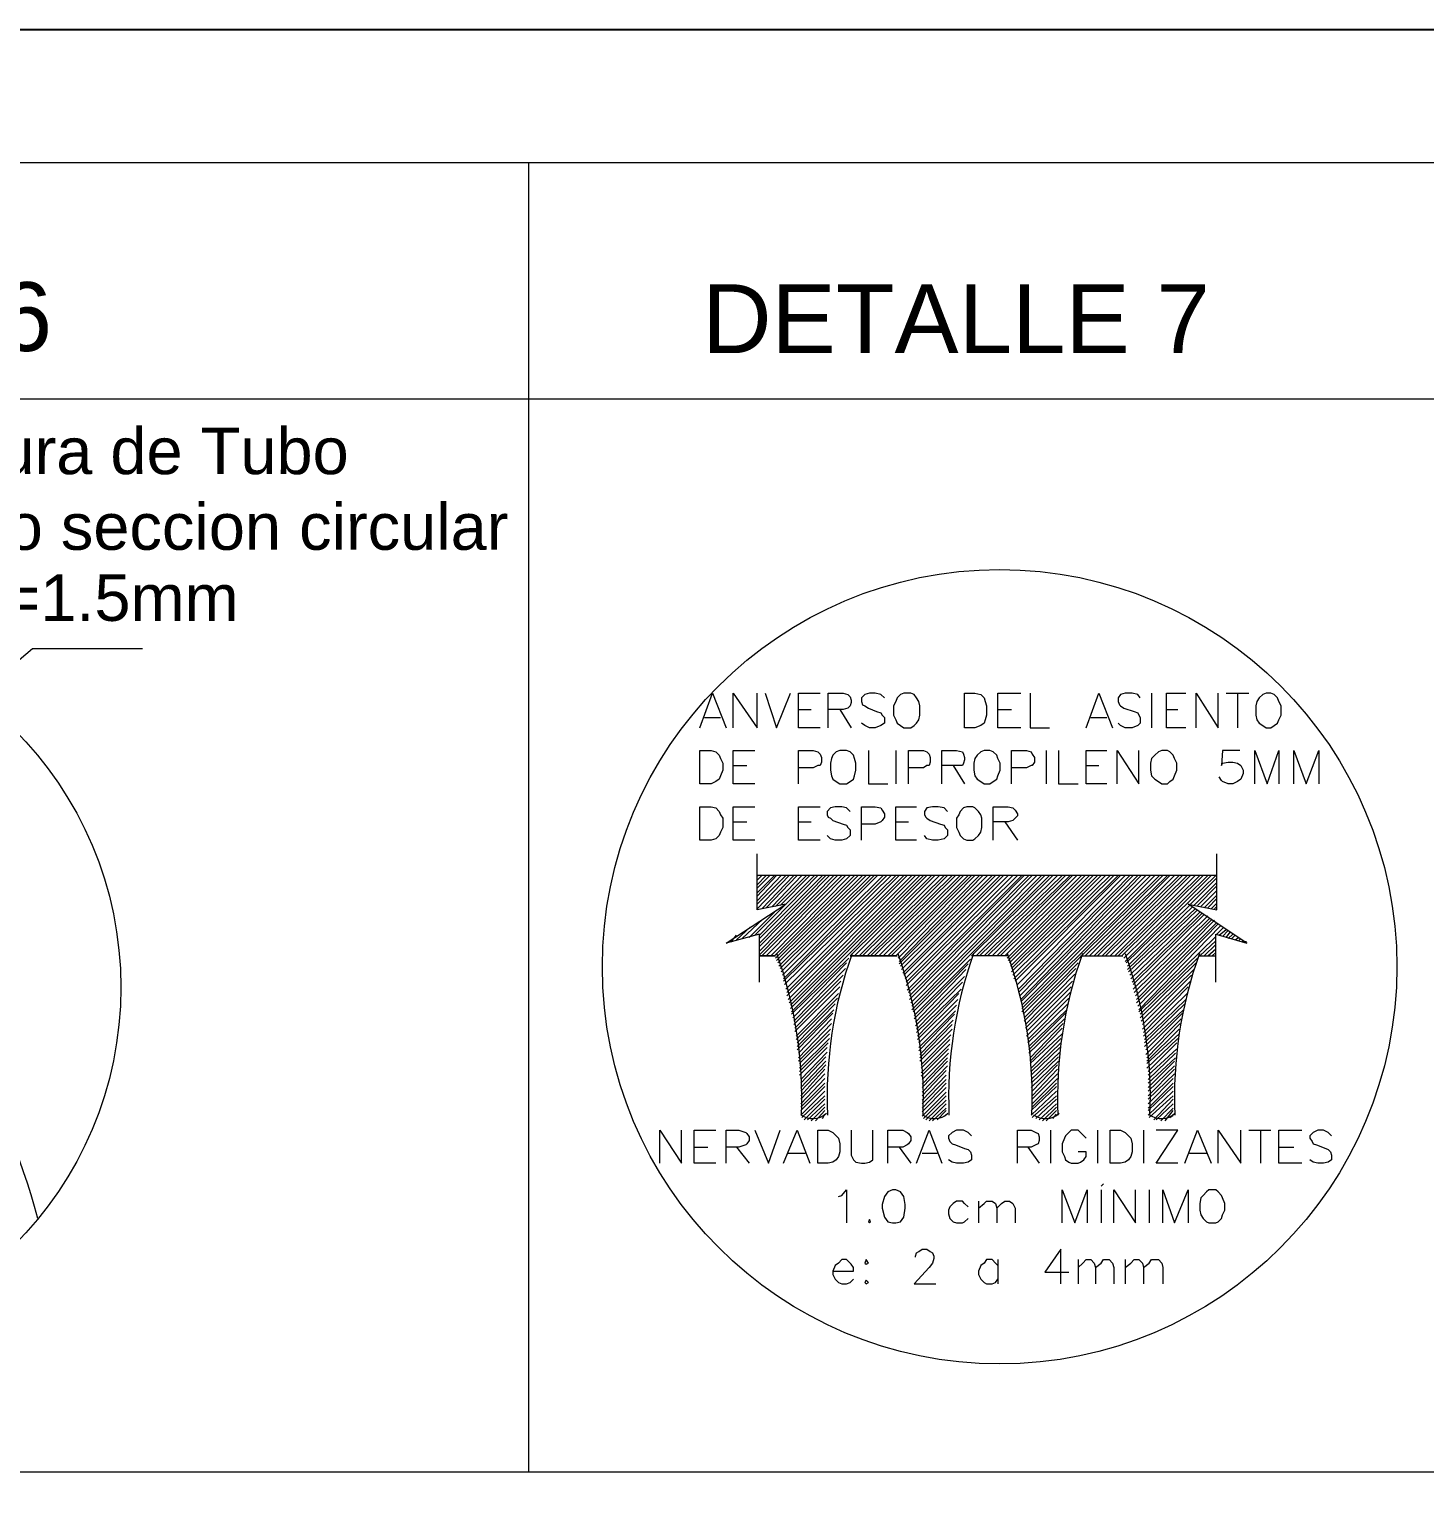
# Model space of a CAD drawing. Header units: inches. Extents: x 0.22 to 6.49, y 0.27 to 4.47.
# Drawn here: x 4.866 to 5.689, y 3.602 to 4.474 of the extents above; entities that cross this region are included whole.
import ezdxf

# ---------------------------------------------------------------- set-up
doc = ezdxf.new("R2010")
doc.units = ezdxf.units.IN
doc.header["$MEASUREMENT"] = 0
for name, color, linetype in [('PDF_PDF11_PDF7_PDF7_PIEZAS', 7, 'Continuous'), ('PDF_PDF11_PDF7_PDF9_0', 7, 'Continuous'), ('PDF_PDF11_PDF7_PDF9_COTAS', 7, 'Continuous'), ('PDF_PDF11_PDF7_PDF9_COTAS-01', 7, 'Continuous'), ('PDF_PDF11_PDF7_PDF9_TEXTO', 7, 'Continuous'), ('PDF_Texto', 7, 'Continuous')]:
    doc.layers.add(name, color=color, linetype=linetype)
doc.layers.add('PDF_PDF11_PDF7_PDF9_LINEAS COMPLEMENTARIAS', color=7, linetype='Continuous', true_color=0x7f7f7f)
doc.styles.add('PDF Arial', font='arial.ttf')

msp = doc.modelspace()

# ---------------------------------------------------------------- linework, layer by layer
at = {"layer": 'PDF_PDF11_PDF7_PDF7_PIEZAS', "lineweight": 25}
msp.add_lwpolyline([(6.49367, 4.47432), (6.49367, 0.27072), (0.21838, 0.27072), (0.21838, 4.47432)], close=True, dxfattribs=at)
at = {"layer": 'PDF_PDF11_PDF7_PDF9_0', "lineweight": 5}
msp.add_lwpolyline([(0.29689, 3.62291), (0.29689, 4.39582), (6.40975, 4.39582)], dxfattribs=at)
at = {"layer": 'PDF_PDF11_PDF7_PDF9_0', "lineweight": 13}
msp.add_lwpolyline([(4.72925, 3.99177), (4.86732, 4.10885)], dxfattribs=at)
at = {"layer": 'PDF_PDF11_PDF7_PDF9_0', "lineweight": 5}
for centre, radius in [((5.4382, 3.92104), 0.23451), ((4.70387, 3.90886), 0.21556)]:
    msp.add_circle(centre, radius, dxfattribs=at)
at = {"layer": 'PDF_PDF11_PDF7_PDF9_0', "lineweight": 18}
msp.add_arc((4.52452, 3.68145), 0.35769, 14.7436, 86.64373, dxfattribs=at)
at = {"layer": 'PDF_PDF11_PDF7_PDF9_COTAS', "lineweight": 5}
msp.add_lwpolyline([(0.29689, 4.39582), (6.41448, 4.39582), (6.41448, 0.34991), (0.29689, 0.34991)], close=True, dxfattribs=at)
at = {"layer": 'PDF_PDF11_PDF7_PDF9_COTAS-01', "lineweight": 13}
for points in [[(4.86732, 4.10885), (4.93229, 4.10885)], [(5.29641, 3.9119), (5.29641, 3.94033), (5.27678, 3.93492), (5.31198, 3.95793), (5.29506, 3.95454), (5.29506, 3.98771)], [(5.56578, 3.9119), (5.56578, 3.94033), (5.58405, 3.93492), (5.54953, 3.95793), (5.56645, 3.95454), (5.56645, 3.98771)], [(5.2937, 3.93965), (5.3289, 3.97485)], [(5.56645, 3.97485), (5.29506, 3.97485), (5.29573, 3.97485)], [(5.29506, 3.97214), (5.29776, 3.97485)], [(5.29506, 3.96943), (5.30047, 3.97485)], [(5.29506, 3.9674), (5.3025, 3.97485)], [(5.29506, 3.96469), (5.30521, 3.97485)], [(5.29506, 3.96266), (5.30656, 3.97485)], [(5.29506, 3.95996), (5.30927, 3.97485)], [(5.29506, 3.95793), (5.31198, 3.97485)], [(5.29506, 3.95522), (5.31401, 3.97485)], [(5.29641, 3.93965), (5.33093, 3.97485)], [(5.29641, 3.93762), (5.33364, 3.97485)], [(5.29641, 3.93492), (5.33567, 3.97485)], [(5.29641, 3.93288), (5.3377, 3.97485)], [(5.29641, 3.93018), (5.3404, 3.97485)], [(5.29641, 3.92815), (5.34243, 3.97485)], [(5.29776, 3.95522), (5.31672, 3.97485)], [(5.29776, 3.92747), (5.34514, 3.97485)], [(5.30047, 3.9559), (5.31875, 3.97485)], [(5.30047, 3.92747), (5.34717, 3.97485)], [(5.30318, 3.92747), (5.34988, 3.97485)], [(5.30386, 3.95657), (5.32145, 3.97485)], [(5.30521, 3.92747), (5.35259, 3.97485)], [(5.30589, 3.95657), (5.32416, 3.97485)], [(5.30589, 3.92612), (5.35462, 3.97485)], [(5.30656, 3.92476), (5.35732, 3.97485)], [(5.30724, 3.92341), (5.35935, 3.97485)], [(5.30792, 3.92138), (5.36206, 3.97485)], [(5.30859, 3.95725), (5.32619, 3.97485)], [(5.30859, 3.92003), (5.36409, 3.97485)], [(5.30927, 3.918), (5.36612, 3.97485)], [(5.30995, 3.91596), (5.36951, 3.97485)], [(5.31062, 3.91393), (5.37154, 3.97485)], [(5.31062, 3.91258), (5.37424, 3.97485)], [(5.3113, 3.91055), (5.37695, 3.97485)], [(5.31198, 3.90784), (5.37898, 3.97485)], [(5.31265, 3.90581), (5.38169, 3.97485)], [(5.31265, 3.90378), (5.38372, 3.97485)], [(5.31333, 3.90175), (5.38643, 3.97485)], [(5.31401, 3.89972), (5.38846, 3.97485)], [(5.31468, 3.89837), (5.39116, 3.97485)], [(5.31468, 3.89634), (5.39319, 3.97485)], [(5.31536, 3.89431), (5.39522, 3.97485)], [(5.34988, 3.92747), (5.37763, 3.92747), (5.34988, 3.92747), (5.39793, 3.97485)], [(5.35259, 3.92747), (5.39996, 3.97485)], [(5.35529, 3.92747), (5.40267, 3.97485)], [(5.35732, 3.92747), (5.40538, 3.97485)], [(5.36003, 3.92747), (5.40741, 3.97485)], [(5.36206, 3.92747), (5.41011, 3.97485)], [(5.36409, 3.92747), (5.41214, 3.97485)], [(5.3668, 3.92747), (5.41485, 3.97485)], [(5.36951, 3.92747), (5.41688, 3.97485)], [(5.37221, 3.92747), (5.41959, 3.97485)], [(5.37424, 3.92747), (5.42162, 3.97485)], [(5.37695, 3.92747), (5.42365, 3.97485)], [(5.3783, 3.92612), (5.42636, 3.97485)], [(5.37898, 3.92409), (5.42839, 3.97485)], [(5.37898, 3.92273), (5.43109, 3.97485)], [(5.37966, 3.92138), (5.4338, 3.97485)], [(5.38033, 3.91935), (5.43583, 3.97485)], [(5.38101, 3.91732), (5.43854, 3.97485)], [(5.38169, 3.91596), (5.44057, 3.97485)], [(5.38236, 3.91393), (5.44328, 3.97485)], [(5.38304, 3.9119), (5.44598, 3.97485)], [(5.38304, 3.90987), (5.44869, 3.97485)], [(5.38372, 3.90717), (5.4514, 3.97485)], [(5.3844, 3.90581), (5.45275, 3.97485)], [(5.38507, 3.90378), (5.45546, 3.97485)], [(5.38507, 3.90175), (5.45749, 3.97485)], [(5.38575, 3.89972), (5.4602, 3.97485)], [(5.38643, 3.89769), (5.4629, 3.97485)], [(5.38643, 3.89566), (5.46493, 3.97485)], [(5.3871, 3.89431), (5.46764, 3.97485)], [(5.4426, 3.92747), (5.42162, 3.92747), (5.46967, 3.97485)], [(5.42433, 3.92747), (5.47238, 3.97485)], [(5.42636, 3.92747), (5.47509, 3.97485)], [(5.42906, 3.92747), (5.47712, 3.97485)], [(5.43109, 3.92747), (5.47982, 3.97485)], [(5.4338, 3.92747), (5.48118, 3.97485)], [(5.43651, 3.92747), (5.48388, 3.97485)], [(5.43854, 3.92747), (5.48659, 3.97485)], [(5.44125, 3.92747), (5.48862, 3.97485)], [(5.4426, 3.92612), (5.49133, 3.97485)], [(5.44328, 3.92476), (5.49336, 3.97485)], [(5.44395, 3.92341), (5.49607, 3.97485)], [(5.44463, 3.92138), (5.4981, 3.97485)], [(5.44531, 3.92003), (5.5008, 3.97485)], [(5.44531, 3.918), (5.50351, 3.97485)], [(5.44598, 3.91596), (5.50554, 3.97485)], [(5.44666, 3.91393), (5.50825, 3.97485)], [(5.44734, 3.91258), (5.5096, 3.97485)], [(5.44869, 3.91055), (5.51231, 3.97485)], [(5.44937, 3.90784), (5.51502, 3.97485)], [(5.44937, 3.90581), (5.51705, 3.97485)], [(5.45004, 3.90378), (5.51976, 3.97485)], [(5.45072, 3.90175), (5.52179, 3.97485)], [(5.45072, 3.9004), (5.52449, 3.97485)], [(5.4514, 3.89837), (5.5272, 3.97485)], [(5.4514, 3.89634), (5.52991, 3.97485)], [(5.4514, 3.89431), (5.53261, 3.97485)], [(5.48659, 3.92747), (5.53464, 3.97485)], [(5.48862, 3.92747), (5.53735, 3.97485)], [(5.49133, 3.92747), (5.53871, 3.97485)], [(5.49404, 3.92747), (5.54141, 3.97485)], [(5.49607, 3.92747), (5.54412, 3.97485)], [(5.49877, 3.92747), (5.54615, 3.97485)], [(5.5008, 3.92747), (5.54886, 3.97485)], [(5.50351, 3.92747), (5.55089, 3.97485)], [(5.50622, 3.92747), (5.5536, 3.97485)], [(5.50825, 3.92747), (5.5563, 3.97485)], [(5.51028, 3.92747), (5.55833, 3.97485)], [(5.51163, 3.92612), (5.56104, 3.97485)], [(5.51231, 3.92409), (5.56307, 3.97485)], [(5.51299, 3.92341), (5.56578, 3.97485)], [(5.55089, 3.95793), (5.56645, 3.97349)], [(5.55292, 3.95725), (5.56645, 3.97079)], [(5.55495, 3.95725), (5.56645, 3.96876)], [(5.55698, 3.95657), (5.56645, 3.96605)], [(5.55901, 3.9559), (5.56645, 3.96334)], [(5.56104, 3.9559), (5.56645, 3.96131)], [(5.29032, 3.9383), (5.30521, 3.95319)], [(5.51366, 3.92138), (5.55021, 3.95725)], [(5.51366, 3.91935), (5.55224, 3.95657)], [(5.51434, 3.918), (5.5536, 3.95522)], [(5.51502, 3.91596), (5.55495, 3.95454)], [(5.51569, 3.91393), (5.5563, 3.95319)], [(5.51637, 3.9119), (5.55766, 3.95251)], [(5.56307, 3.95522), (5.56645, 3.9586)], [(5.5651, 3.95522), (5.56645, 3.95657)], [(5.28288, 3.93695), (5.291, 3.94439)], [(5.28626, 3.93762), (5.29844, 3.94913)], [(5.51705, 3.91055), (5.55901, 3.95184)], [(5.51705, 3.90784), (5.56104, 3.95116)], [(5.51772, 3.90581), (5.56239, 3.9498)], [(5.5184, 3.90378), (5.56375, 3.94913)], [(5.51908, 3.90175), (5.5651, 3.94845)], [(5.51908, 3.89972), (5.56645, 3.9471)], [(5.51976, 3.89769), (5.56713, 3.94642)], [(5.52043, 3.89566), (5.56848, 3.94507)], [(5.56645, 3.94033), (5.57052, 3.94439)], [(5.27949, 3.93559), (5.28288, 3.93965)], [(5.52043, 3.89431), (5.56578, 3.93898)], [(5.5563, 3.92747), (5.56578, 3.93627)], [(5.56781, 3.93965), (5.57187, 3.94304)], [(5.56984, 3.93898), (5.57322, 3.94236)], [(5.57187, 3.9383), (5.57458, 3.94168)], [(5.57322, 3.93762), (5.57593, 3.94033)], [(5.57525, 3.93762), (5.57728, 3.93965)], [(5.57728, 3.93695), (5.57931, 3.9383)], [(5.57931, 3.93627), (5.58067, 3.93762)], [(5.58134, 3.93559), (5.58202, 3.93627)], [(5.30589, 3.92747), (5.29641, 3.92747), (5.30589, 3.92747)], [(5.45208, 3.89295), (5.48592, 3.92679)], [(5.48592, 3.92747), (5.51096, 3.92747)], [(5.55563, 3.92747), (5.56578, 3.92747)], [(5.55901, 3.92747), (5.56578, 3.93424)], [(5.56104, 3.92747), (5.56578, 3.93153)], [(5.56375, 3.92747), (5.56578, 3.9295)], [(5.31536, 3.89295), (5.3492, 3.92612)], [(5.31604, 3.89092), (5.34785, 3.92341)], [(5.31672, 3.88889), (5.34717, 3.92003)], [(5.38778, 3.89228), (5.42094, 3.92544)], [(5.38778, 3.89025), (5.41959, 3.92273)], [(5.38846, 3.88822), (5.41824, 3.91935)], [(5.45275, 3.89092), (5.48456, 3.92341)], [(5.45275, 3.88889), (5.48321, 3.92003)], [(5.52111, 3.89295), (5.55495, 3.92612)], [(5.52111, 3.89092), (5.55427, 3.92341)], [(5.52179, 3.88889), (5.55292, 3.91935)], [(5.31672, 3.88686), (5.34582, 3.91596)], [(5.31739, 3.88483), (5.34446, 3.91258)], [(5.31739, 3.8828), (5.34379, 3.9092)], [(5.38846, 3.88619), (5.41756, 3.91529)], [(5.38913, 3.88416), (5.4162, 3.9119)], [(5.45343, 3.88686), (5.48253, 3.91664)], [(5.45343, 3.88483), (5.48118, 3.91258)], [(5.45411, 3.8828), (5.4805, 3.9092)], [(5.52246, 3.88686), (5.55156, 3.91596)], [(5.52246, 3.88416), (5.55089, 3.91258)], [(5.52314, 3.88212), (5.54953, 3.9092)], [(5.31807, 3.88009), (5.34311, 3.90514)], [(5.31807, 3.87806), (5.34243, 3.90243)], [(5.38913, 3.88212), (5.41553, 3.90784)], [(5.38981, 3.88009), (5.41417, 3.90514)], [(5.38981, 3.87806), (5.4135, 3.90175)], [(5.45411, 3.88009), (5.47982, 3.90581)], [(5.45478, 3.87806), (5.47915, 3.90243)], [(5.52314, 3.88009), (5.54886, 3.90514)], [(5.52382, 3.87806), (5.54818, 3.90175)], [(5.31875, 3.87603), (5.34108, 3.89904)], [(5.31875, 3.874), (5.3404, 3.89566)], [(5.31875, 3.87197), (5.33973, 3.89363)], [(5.39049, 3.87603), (5.41282, 3.89837)], [(5.39049, 3.87333), (5.41214, 3.89498)], [(5.39049, 3.8713), (5.41147, 3.89295)], [(5.45478, 3.87603), (5.47847, 3.89904)], [(5.45546, 3.874), (5.47779, 3.89566)], [(5.45546, 3.87197), (5.47712, 3.89363)], [(5.52382, 3.87603), (5.5475, 3.89904)], [(5.52382, 3.874), (5.54683, 3.89566)], [(5.52449, 3.87197), (5.54615, 3.89363)], [(5.31942, 3.86994), (5.33905, 3.89025)], [(5.31942, 3.86724), (5.33905, 3.88754)], [(5.31942, 3.8652), (5.33837, 3.88416)], [(5.39116, 3.86927), (5.41079, 3.88957)], [(5.39116, 3.86724), (5.41011, 3.88686)], [(5.39116, 3.8652), (5.41011, 3.88416)], [(5.45546, 3.86994), (5.47644, 3.89025)], [(5.45614, 3.86724), (5.47576, 3.88754)], [(5.45614, 3.8652), (5.47509, 3.88483)], [(5.52449, 3.86927), (5.54547, 3.89025)], [(5.52517, 3.86724), (5.5448, 3.88754)], [(5.52517, 3.8652), (5.54412, 3.88416)], [(5.3201, 3.86385), (5.3377, 3.88145)], [(5.3201, 3.86114), (5.3377, 3.87874)], [(5.3201, 3.85911), (5.33702, 3.87603)], [(5.39184, 3.86317), (5.40944, 3.88077)], [(5.39184, 3.86114), (5.40876, 3.87806)], [(5.39184, 3.85844), (5.40876, 3.87536)], [(5.45614, 3.86385), (5.47509, 3.88145)], [(5.45681, 3.86114), (5.47441, 3.87874)], [(5.45681, 3.85911), (5.47441, 3.87603)], [(5.52517, 3.86385), (5.54412, 3.88145)], [(5.52517, 3.86114), (5.54344, 3.87874)], [(5.52585, 3.85911), (5.54277, 3.87603)], [(5.3201, 3.85708), (5.33634, 3.87333)], [(5.32078, 3.85438), (5.33634, 3.87062)], [(5.32078, 3.85235), (5.33567, 3.86791)], [(5.39184, 3.85641), (5.40808, 3.87265)], [(5.39252, 3.85438), (5.40808, 3.86994)], [(5.39252, 3.85167), (5.40741, 3.86724)], [(5.45681, 3.85708), (5.47373, 3.87333)], [(5.45681, 3.85438), (5.47373, 3.87062)], [(5.45681, 3.85235), (5.47306, 3.86791)], [(5.52585, 3.85708), (5.54277, 3.87265)], [(5.52585, 3.85438), (5.54209, 3.86994)], [(5.52585, 3.85235), (5.54209, 3.86724)], [(5.32078, 3.84964), (5.33567, 3.8652)], [(5.32078, 3.84761), (5.33567, 3.86317)], [(5.32078, 3.8449), (5.33499, 3.86047)], [(5.32078, 3.84287), (5.33499, 3.85776)], [(5.39252, 3.84964), (5.40741, 3.8652)], [(5.39252, 3.84693), (5.40741, 3.8625)], [(5.39252, 3.8449), (5.40673, 3.85979)], [(5.39252, 3.84219), (5.40673, 3.85708)], [(5.45681, 3.84964), (5.47306, 3.8652)], [(5.45749, 3.84761), (5.47238, 3.86317)], [(5.45749, 3.8449), (5.47238, 3.86047)], [(5.45749, 3.84287), (5.47238, 3.85776)], [(5.52585, 3.84964), (5.54141, 3.8652)], [(5.52585, 3.84761), (5.54141, 3.8625)], [(5.52585, 3.8449), (5.54141, 3.86047)], [(5.52585, 3.84287), (5.54141, 3.85776)], [(5.32078, 3.84016), (5.33499, 3.85505)], [(5.32078, 3.83813), (5.33499, 3.85235)], [(5.32078, 3.8361), (5.33499, 3.85032)], [(5.39252, 3.84016), (5.40673, 3.85438)], [(5.39252, 3.83746), (5.40673, 3.85235)], [(5.39252, 3.83543), (5.40673, 3.84964)], [(5.45681, 3.8361), (5.4717, 3.85032)], [(5.45749, 3.84016), (5.47238, 3.85505)], [(5.45749, 3.83813), (5.4717, 3.85235)], [(5.52585, 3.84016), (5.54074, 3.85505)], [(5.52585, 3.83746), (5.54074, 3.85235)], [(5.52585, 3.8361), (5.54074, 3.85032)], [(5.32078, 3.8334), (5.33499, 3.84761)], [(5.32145, 3.83204), (5.33499, 3.8449)], [(5.32281, 3.83069), (5.33499, 3.84287)], [(5.32484, 3.83069), (5.33499, 3.84016)], [(5.39252, 3.83272), (5.40673, 3.84693)], [(5.39319, 3.83136), (5.40673, 3.8449)], [(5.39455, 3.83069), (5.40673, 3.84219)], [(5.39658, 3.83001), (5.40673, 3.84016)], [(5.45681, 3.8334), (5.4717, 3.84761)], [(5.45749, 3.83204), (5.4717, 3.8449)], [(5.45952, 3.83136), (5.4717, 3.84287)], [(5.46155, 3.83069), (5.4717, 3.84016)], [(5.52585, 3.8334), (5.54074, 3.84761)], [(5.52652, 3.83204), (5.54074, 3.8449)], [(5.52923, 3.83069), (5.54074, 3.84287)], [(5.53058, 3.83069), (5.54074, 3.84016)], [(5.32687, 3.83001), (5.33499, 3.83813)], [(5.32957, 3.83001), (5.33499, 3.8361)], [(5.33364, 3.83136), (5.33499, 3.83407)], [(5.39861, 3.83001), (5.40673, 3.83746)], [(5.40132, 3.83069), (5.40673, 3.8361)], [(5.40538, 3.83272), (5.40673, 3.8334)], [(5.46358, 3.83001), (5.4717, 3.83813)], [(5.46561, 3.83001), (5.4717, 3.8361)], [(5.46967, 3.83136), (5.4717, 3.83407)], [(5.53329, 3.83001), (5.54074, 3.83746)], [(5.536, 3.83001), (5.54074, 3.8361)], [(5.53871, 3.83204), (5.54074, 3.8334)]]:
    msp.add_lwpolyline(points, dxfattribs=at)
for centre, radius, start, end in [((5.06934, 3.84388), 0.25211, 357.6052, 19.68183), ((5.58846, 3.84388), 0.25211, 160.31817, 182.3948), ((5.14109, 3.84321), 0.2521, 357.73111, 19.80873), ((5.6602, 3.84388), 0.25211, 160.31817, 182.3948), ((5.20538, 3.84388), 0.25211, 357.6052, 19.68183), ((5.72449, 3.84388), 0.25211, 160.31817, 182.3948), ((5.27509, 3.84389), 0.25211, 357.56099, 19.638), ((5.79353, 3.84388), 0.25211, 160.31817, 182.3948), ((5.32788, 3.84321), 0.01184, 233.7933, 313.03928), ((5.39962, 3.84321), 0.01184, 233.7933, 313.03928), ((5.46527, 3.84321), 0.01184, 233.7933, 313.03928), ((5.53363, 3.84321), 0.01184, 233.7933, 313.03928)]:
    msp.add_arc(centre, radius, start, end, dxfattribs=at)
at = {"layer": 'PDF_PDF11_PDF7_PDF9_COTAS-01', "transparency": 33554559}
for points in [[(5.58337, 3.93627), (5.58405, 3.93559), (5.5827, 3.93559)], [(5.58405, 3.93559), (5.5827, 3.93559), (5.58405, 3.93492)], [(5.5827, 3.93559), (5.58405, 3.93492), (5.58337, 3.93492)], [(5.58405, 3.93627), (5.58337, 3.93627), (5.58405, 3.93559)]]:
    msp.add_solid(points, dxfattribs=at)
at = {"layer": 'PDF_PDF11_PDF7_PDF9_LINEAS COMPLEMENTARIAS', "lineweight": 5}
for points in [[(5.16037, 3.62291), (5.16037, 4.39582)], [(0.29689, 4.2564), (6.40975, 4.2564)], [(0.29689, 3.62291), (6.40975, 3.62291)]]:
    msp.add_lwpolyline(points, dxfattribs=at)
at = {"layer": 'PDF_PDF11_PDF7_PDF9_TEXTO', "lineweight": 18}
for points in [[(5.26122, 4.06215), (5.26866, 4.08246), (5.27678, 4.06215)], [(5.28084, 4.06215), (5.28084, 4.08246), (5.29506, 4.06215), (5.29506, 4.08246)], [(5.2998, 4.08246), (5.30656, 4.06215), (5.31468, 4.08246)], [(5.33228, 4.06215), (5.31942, 4.06215), (5.31942, 4.08246), (5.33228, 4.08246)], [(5.33702, 4.06215), (5.33702, 4.08246), (5.34582, 4.08246), (5.34852, 4.08178), (5.34988, 4.08043), (5.35056, 4.0784), (5.35056, 4.07704), (5.34988, 4.07501), (5.34852, 4.07366), (5.34582, 4.07298), (5.33702, 4.07298)], [(5.37018, 4.07975), (5.36815, 4.08178), (5.36477, 4.08246), (5.36138, 4.08246), (5.35868, 4.08178), (5.35665, 4.07975), (5.35665, 4.07772), (5.35732, 4.07569), (5.35868, 4.07501), (5.36071, 4.07366), (5.36544, 4.07163), (5.36815, 4.07095), (5.36883, 4.0696), (5.37018, 4.06824), (5.37018, 4.06486), (5.36815, 4.06351), (5.36477, 4.06215), (5.36138, 4.06215), (5.35868, 4.06351), (5.35665, 4.06486)], [(5.45072, 4.06215), (5.43719, 4.06215), (5.43719, 4.08246), (5.45072, 4.08246)], [(5.45614, 4.08246), (5.45614, 4.06215), (5.46764, 4.06215)], [(5.4893, 4.06215), (5.49674, 4.08246), (5.50487, 4.06215)], [(5.52111, 4.07975), (5.51976, 4.08178), (5.51637, 4.08246), (5.51231, 4.08246), (5.5096, 4.08178), (5.50825, 4.07975), (5.50825, 4.07772), (5.50893, 4.07569), (5.5096, 4.07501), (5.51163, 4.07366), (5.51772, 4.07163), (5.51976, 4.07095), (5.52043, 4.0696), (5.52111, 4.06824), (5.52111, 4.06486), (5.51976, 4.06351), (5.51637, 4.06215), (5.51231, 4.06215), (5.5096, 4.06351), (5.50825, 4.06486)], [(5.52788, 4.08246), (5.52788, 4.06215)], [(5.54818, 4.06215), (5.53668, 4.06215), (5.53668, 4.08246), (5.54818, 4.08246)], [(5.55427, 4.06215), (5.55427, 4.08246), (5.56713, 4.06215), (5.56713, 4.08246)], [(5.57187, 4.08246), (5.5854, 4.08246)], [(5.57864, 4.08246), (5.57864, 4.06215)], [(5.26392, 4.06824), (5.2734, 4.06824)], [(5.31942, 4.07298), (5.32687, 4.07298)], [(5.34379, 4.07298), (5.35056, 4.06215)], [(5.43719, 4.07298), (5.44531, 4.07298)], [(5.49201, 4.06824), (5.50148, 4.06824)], [(5.53668, 4.07298), (5.54344, 4.07298)], [(5.2937, 4.02899), (5.28084, 4.02899), (5.28084, 4.04862), (5.2937, 4.04862)], [(5.31942, 4.02899), (5.31942, 4.04862), (5.32822, 4.04862), (5.33093, 4.04794), (5.33228, 4.04659), (5.33296, 4.04456), (5.33296, 4.04185), (5.33228, 4.03982), (5.33093, 4.03982), (5.32822, 4.03847), (5.31942, 4.03847)], [(5.36071, 4.04862), (5.36071, 4.02899), (5.37221, 4.02899)], [(5.37695, 4.04862), (5.37695, 4.02899)], [(5.3844, 4.02899), (5.3844, 4.04862), (5.39319, 4.04862), (5.39522, 4.04794), (5.39658, 4.04659), (5.39725, 4.04456), (5.39725, 4.04185), (5.39658, 4.03982), (5.39522, 4.03982), (5.39319, 4.03847), (5.3844, 4.03847)], [(5.40402, 4.02899), (5.40402, 4.04862), (5.41282, 4.04862), (5.4162, 4.04794), (5.41688, 4.04659), (5.41756, 4.04456), (5.41756, 4.0432), (5.41688, 4.04117), (5.4162, 4.03982), (5.41282, 4.03982), (5.40402, 4.03982)], [(5.44531, 4.02899), (5.44531, 4.04862), (5.45411, 4.04862), (5.45681, 4.04794), (5.45749, 4.04659), (5.45884, 4.04456), (5.45884, 4.04185), (5.45749, 4.03982), (5.45681, 4.03982), (5.45411, 4.03847), (5.44531, 4.03847)], [(5.46561, 4.04862), (5.46561, 4.02899)], [(5.47306, 4.04862), (5.47306, 4.02899), (5.48456, 4.02899)], [(5.50148, 4.02899), (5.4893, 4.02899), (5.4893, 4.04862), (5.50148, 4.04862)], [(5.50757, 4.02899), (5.50757, 4.04862), (5.52043, 4.02899), (5.52043, 4.04862)], [(5.57999, 4.04862), (5.56984, 4.04862), (5.56916, 4.03982), (5.56984, 4.04117), (5.57322, 4.04185), (5.57593, 4.04185), (5.57864, 4.04117), (5.58067, 4.03982), (5.58202, 4.03711), (5.58202, 4.03508), (5.58067, 4.0317), (5.57864, 4.03034), (5.57593, 4.02899), (5.57322, 4.02899), (5.56984, 4.03034), (5.56916, 4.03102), (5.56781, 4.03305)], [(5.58879, 4.02899), (5.58879, 4.04862), (5.59623, 4.02899), (5.603, 4.04862), (5.603, 4.02899)], [(5.6118, 4.02899), (5.6118, 4.04862), (5.61924, 4.02899), (5.62669, 4.04862), (5.62669, 4.02899)], [(5.28084, 4.03982), (5.28897, 4.03982)], [(5.41079, 4.03982), (5.41756, 4.02899)], [(5.4893, 4.03982), (5.49674, 4.03982)], [(5.2937, 3.99583), (5.28084, 3.99583), (5.28084, 4.01545), (5.2937, 4.01545)], [(5.33228, 3.99583), (5.31942, 3.99583), (5.31942, 4.01545), (5.33228, 4.01545)], [(5.34988, 4.01275), (5.34785, 4.01478), (5.34514, 4.01545), (5.34108, 4.01545), (5.33837, 4.01478), (5.33634, 4.01275), (5.33634, 4.01072), (5.33702, 4.00936), (5.33837, 4.00869), (5.33973, 4.00733), (5.34582, 4.0053), (5.34785, 4.00463), (5.34852, 4.00327), (5.34988, 4.00192), (5.34988, 3.99853), (5.34785, 3.9965), (5.34514, 3.99583), (5.34108, 3.99583), (5.33837, 3.9965), (5.33634, 3.99853)], [(5.35665, 3.99583), (5.35665, 4.01545), (5.36477, 4.01545), (5.36815, 4.01478), (5.36883, 4.01342), (5.37018, 4.01139), (5.37018, 4.00936), (5.36883, 4.00733), (5.36815, 4.00666), (5.36477, 4.0053), (5.35665, 4.0053)], [(5.38913, 3.99583), (5.37695, 3.99583), (5.37695, 4.01545), (5.38913, 4.01545)], [(5.40741, 4.01275), (5.40538, 4.01478), (5.40199, 4.01545), (5.39861, 4.01545), (5.39522, 4.01478), (5.39387, 4.01275), (5.39387, 4.01072), (5.39455, 4.00936), (5.39522, 4.00869), (5.39725, 4.00733), (5.40335, 4.0053), (5.40538, 4.00463), (5.40605, 4.00327), (5.40741, 4.00192), (5.40741, 3.99853), (5.40538, 3.9965), (5.40199, 3.99583), (5.39861, 3.99583), (5.39522, 3.9965), (5.39387, 3.99853)], [(5.43448, 3.99583), (5.43448, 4.01545), (5.44328, 4.01545), (5.44598, 4.01478), (5.44734, 4.01342), (5.44869, 4.01139), (5.44869, 4.01004), (5.44734, 4.00869), (5.44598, 4.00733), (5.44328, 4.00666), (5.43448, 4.00666)], [(5.28084, 4.00666), (5.28897, 4.00666)], [(5.31942, 4.00666), (5.32687, 4.00666)], [(5.37695, 4.00666), (5.3844, 4.00666)], [(5.44125, 4.00666), (5.44869, 3.99583)], [(5.23753, 3.80497), (5.23753, 3.8246), (5.25039, 3.80497), (5.25039, 3.8246)], [(5.27069, 3.80497), (5.25783, 3.80497), (5.25783, 3.8246), (5.27069, 3.8246)], [(5.27678, 3.80497), (5.27678, 3.8246), (5.28423, 3.8246), (5.28829, 3.82324), (5.28897, 3.82257), (5.29032, 3.82054), (5.29032, 3.81851), (5.28897, 3.81648), (5.28829, 3.8158), (5.28423, 3.81444), (5.27678, 3.81444)], [(5.2937, 3.8246), (5.30183, 3.80497), (5.30859, 3.8246)], [(5.31062, 3.80497), (5.31875, 3.8246), (5.32619, 3.80497)], [(5.35056, 3.8246), (5.35056, 3.80971), (5.35191, 3.807), (5.35326, 3.80565), (5.35665, 3.80497), (5.35868, 3.80497), (5.36138, 3.80565), (5.36341, 3.807), (5.36341, 3.80971), (5.36341, 3.8246)], [(5.37221, 3.80497), (5.37221, 3.8246), (5.38101, 3.8246), (5.38372, 3.82324), (5.3844, 3.82257), (5.38575, 3.82054), (5.38575, 3.81851), (5.3844, 3.81648), (5.38372, 3.8158), (5.38101, 3.81444), (5.37221, 3.81444)], [(5.38913, 3.80497), (5.39658, 3.8246), (5.40402, 3.80497)], [(5.42162, 3.82121), (5.41959, 3.82324), (5.41688, 3.8246), (5.41282, 3.8246), (5.41011, 3.82324), (5.40808, 3.82121), (5.40808, 3.81986), (5.40876, 3.81783), (5.41011, 3.81648), (5.41214, 3.8158), (5.41756, 3.81377), (5.41959, 3.81309), (5.42094, 3.81174), (5.42162, 3.80971), (5.42162, 3.807), (5.41959, 3.80565), (5.41688, 3.80497), (5.41282, 3.80497), (5.41011, 3.80565), (5.40808, 3.807)], [(5.44869, 3.80497), (5.44869, 3.8246), (5.45681, 3.8246), (5.45952, 3.82324), (5.46087, 3.82257), (5.46155, 3.82054), (5.46155, 3.81851), (5.46087, 3.81648), (5.45952, 3.8158), (5.45681, 3.81444), (5.44869, 3.81444)], [(5.46832, 3.8246), (5.46832, 3.80497)], [(5.4893, 3.81986), (5.48795, 3.82121), (5.48592, 3.82324), (5.48456, 3.8246), (5.4805, 3.8246), (5.47915, 3.82324), (5.47712, 3.82121), (5.47644, 3.81986), (5.47509, 3.81648), (5.47509, 3.81174), (5.47644, 3.80903), (5.47712, 3.807), (5.47915, 3.80565), (5.4805, 3.80497), (5.48456, 3.80497), (5.48592, 3.80565), (5.48795, 3.807), (5.4893, 3.80903), (5.4893, 3.81174), (5.48456, 3.81174)], [(5.49607, 3.8246), (5.49607, 3.80497)], [(5.52314, 3.8246), (5.52314, 3.80497)], [(5.54344, 3.80497), (5.53058, 3.80497), (5.54344, 3.8246), (5.53058, 3.8246)], [(5.5475, 3.80497), (5.55495, 3.8246), (5.56307, 3.80497)], [(5.56713, 3.80497), (5.56713, 3.8246), (5.58067, 3.80497), (5.58067, 3.8246)], [(5.5854, 3.8246), (5.59826, 3.8246)], [(5.59217, 3.8246), (5.59217, 3.80497)], [(5.61654, 3.80497), (5.603, 3.80497), (5.603, 3.8246), (5.61654, 3.8246)], [(5.63413, 3.82121), (5.6321, 3.82324), (5.6294, 3.8246), (5.62601, 3.8246), (5.62331, 3.82324), (5.62128, 3.82121), (5.62128, 3.81986), (5.62263, 3.81783), (5.62331, 3.81648), (5.62534, 3.8158), (5.63075, 3.81377), (5.6321, 3.81309), (5.63346, 3.81174), (5.63413, 3.80971), (5.63413, 3.807), (5.6321, 3.80565), (5.6294, 3.80497), (5.62601, 3.80497), (5.62331, 3.80565), (5.62128, 3.807)], [(5.25783, 3.81444), (5.26596, 3.81444)], [(5.28288, 3.81444), (5.29032, 3.80497)], [(5.37898, 3.81444), (5.38575, 3.80497)], [(5.45478, 3.81444), (5.46155, 3.80497)], [(5.603, 3.81444), (5.6118, 3.81444)], [(5.31333, 3.81106), (5.32348, 3.81106)], [(5.39252, 3.81106), (5.40132, 3.81106)], [(5.55021, 3.81106), (5.56036, 3.81106)], [(5.34311, 3.78534), (5.34514, 3.78602), (5.34785, 3.7894), (5.34785, 3.76978)], [(5.47509, 3.76978), (5.47509, 3.7894), (5.48253, 3.76978), (5.48998, 3.7894), (5.48998, 3.76978)], [(5.4981, 3.79143), (5.49945, 3.79279)], [(5.4981, 3.7894), (5.4981, 3.76978)], [(5.50554, 3.76978), (5.50554, 3.7894), (5.5184, 3.76978), (5.5184, 3.7894)], [(5.52652, 3.7894), (5.52652, 3.76978)], [(5.53464, 3.76978), (5.53464, 3.7894), (5.54141, 3.76978), (5.54953, 3.7894), (5.54953, 3.76978)], [(5.41959, 3.77925), (5.41756, 3.78128), (5.4162, 3.78264), (5.41282, 3.78264), (5.41079, 3.78128), (5.40876, 3.77925), (5.40808, 3.77722), (5.40808, 3.77519), (5.40876, 3.77248), (5.41079, 3.77045), (5.41282, 3.76978), (5.4162, 3.76978), (5.41756, 3.77045), (5.41959, 3.77248)], [(5.42568, 3.78264), (5.42568, 3.76978)], [(5.42568, 3.77857), (5.42906, 3.78128), (5.43042, 3.78264), (5.4338, 3.78264), (5.43583, 3.78128), (5.43651, 3.77857), (5.43651, 3.76978)], [(5.43651, 3.77857), (5.43922, 3.78128), (5.44125, 3.78264), (5.44395, 3.78264), (5.44598, 3.78128), (5.44734, 3.77857), (5.44734, 3.76978)], [(5.38846, 3.74947), (5.38846, 3.75015), (5.38913, 3.75218), (5.39049, 3.75286), (5.39252, 3.75421), (5.39522, 3.75421), (5.39725, 3.75286), (5.39861, 3.75218), (5.39928, 3.75015), (5.39928, 3.7488), (5.39861, 3.74609), (5.39658, 3.74338), (5.38778, 3.73391), (5.40064, 3.73391)], [(5.47441, 3.73391), (5.47441, 3.75421), (5.46493, 3.74067), (5.47915, 3.74067)], [(5.33973, 3.74135), (5.35191, 3.74135), (5.35191, 3.74338), (5.35056, 3.74541), (5.34988, 3.74609), (5.34785, 3.74812), (5.34514, 3.74812), (5.34311, 3.74609), (5.34108, 3.74473), (5.33973, 3.74135), (5.33973, 3.73932), (5.34108, 3.73661), (5.34311, 3.73458), (5.34514, 3.73391), (5.34785, 3.73391), (5.34988, 3.73458), (5.35191, 3.73661)], [(5.43719, 3.74473), (5.43583, 3.74609), (5.4338, 3.74812), (5.43042, 3.74812), (5.42906, 3.74609), (5.42703, 3.74473), (5.42568, 3.74135), (5.42568, 3.73932), (5.42703, 3.73661), (5.42906, 3.73458), (5.43042, 3.73391), (5.4338, 3.73391), (5.43583, 3.73458), (5.43719, 3.73661)], [(5.43719, 3.74812), (5.43719, 3.73391)], [(5.48456, 3.74812), (5.48456, 3.73391)], [(5.48456, 3.74338), (5.48727, 3.74609), (5.4893, 3.74812), (5.49201, 3.74812), (5.49404, 3.74609), (5.49471, 3.74338), (5.49471, 3.73391)], [(5.49471, 3.74338), (5.4981, 3.74609), (5.49945, 3.74812), (5.50284, 3.74812), (5.50487, 3.74609), (5.50554, 3.74338), (5.50554, 3.73391)], [(5.51231, 3.74812), (5.51231, 3.73391)], [(5.51231, 3.74338), (5.51569, 3.74609), (5.51772, 3.74812), (5.52043, 3.74812), (5.52246, 3.74609), (5.52314, 3.74338), (5.52314, 3.73391)], [(5.52314, 3.74338), (5.52652, 3.74609), (5.52788, 3.74812), (5.53194, 3.74812), (5.53397, 3.74609), (5.53464, 3.74338), (5.53464, 3.73391)]]:
    msp.add_lwpolyline(points, dxfattribs=at)
for points in [[(5.38169, 4.08246), (5.37966, 4.08178), (5.37763, 4.07975), (5.37695, 4.07772), (5.3756, 4.07501), (5.3756, 4.0696), (5.37695, 4.06689), (5.37763, 4.06486), (5.37966, 4.06351), (5.38169, 4.06215), (5.38575, 4.06215), (5.38778, 4.06351), (5.38913, 4.06486), (5.39049, 4.06689), (5.39116, 4.0696), (5.39116, 4.07501), (5.39049, 4.07772), (5.38913, 4.07975), (5.38778, 4.08178), (5.38575, 4.08246)], [(5.41756, 4.06215), (5.41756, 4.08246), (5.42365, 4.08246), (5.42703, 4.08178), (5.42906, 4.07975), (5.42974, 4.07772), (5.43042, 4.07501), (5.43042, 4.0696), (5.42974, 4.06689), (5.42906, 4.06486), (5.42703, 4.06351), (5.42365, 4.06215)], [(5.59556, 4.08246), (5.59353, 4.08178), (5.5915, 4.07975), (5.59014, 4.07772), (5.58947, 4.07501), (5.58947, 4.0696), (5.59014, 4.06689), (5.5915, 4.06486), (5.59353, 4.06351), (5.59556, 4.06215), (5.59826, 4.06215), (5.60029, 4.06351), (5.60232, 4.06486), (5.603, 4.06689), (5.60436, 4.0696), (5.60436, 4.07501), (5.603, 4.07772), (5.60232, 4.07975), (5.60029, 4.08178), (5.59826, 4.08246)], [(5.26122, 4.02899), (5.26122, 4.04862), (5.26799, 4.04862), (5.27069, 4.04794), (5.27272, 4.04591), (5.2734, 4.04388), (5.27475, 4.04117), (5.27475, 4.03711), (5.2734, 4.03373), (5.27272, 4.0317), (5.27069, 4.03034), (5.26799, 4.02899)], [(5.34379, 4.04862), (5.34176, 4.04794), (5.33973, 4.04591), (5.33905, 4.04388), (5.33837, 4.04117), (5.33837, 4.03711), (5.33905, 4.03373), (5.33973, 4.0317), (5.34176, 4.03034), (5.34379, 4.02899), (5.34785, 4.02899), (5.34988, 4.03034), (5.35191, 4.0317), (5.35259, 4.03373), (5.35326, 4.03711), (5.35326, 4.04117), (5.35259, 4.04388), (5.35191, 4.04591), (5.34988, 4.04794), (5.34785, 4.04862)], [(5.42906, 4.04862), (5.42703, 4.04794), (5.425, 4.04591), (5.42365, 4.04388), (5.42297, 4.04117), (5.42297, 4.03711), (5.42365, 4.03373), (5.425, 4.0317), (5.42703, 4.03034), (5.42906, 4.02899), (5.43245, 4.02899), (5.43448, 4.03034), (5.43651, 4.0317), (5.43719, 4.03373), (5.43854, 4.03711), (5.43854, 4.04117), (5.43719, 4.04388), (5.43651, 4.04591), (5.43448, 4.04794), (5.43245, 4.04862)], [(5.53397, 4.04862), (5.53194, 4.04794), (5.52991, 4.04591), (5.52788, 4.04388), (5.5272, 4.04117), (5.5272, 4.03711), (5.52788, 4.03373), (5.52991, 4.0317), (5.53194, 4.03034), (5.53397, 4.02899), (5.53735, 4.02899), (5.53871, 4.03034), (5.54074, 4.0317), (5.54141, 4.03373), (5.54277, 4.03711), (5.54277, 4.04117), (5.54141, 4.04388), (5.54074, 4.04591), (5.53871, 4.04794), (5.53735, 4.04862)], [(5.26122, 3.99583), (5.26122, 4.01545), (5.26799, 4.01545), (5.27069, 4.01478), (5.27272, 4.01275), (5.2734, 4.01072), (5.27475, 4.00869), (5.27475, 4.00327), (5.2734, 4.00056), (5.27272, 3.99853), (5.27069, 3.9965), (5.26799, 3.99583)], [(5.41891, 4.01545), (5.41688, 4.01478), (5.41485, 4.01275), (5.41417, 4.01072), (5.41282, 4.00869), (5.41282, 4.00327), (5.41417, 4.00056), (5.41485, 3.99853), (5.41688, 3.9965), (5.41891, 3.99583), (5.4223, 3.99583), (5.42365, 3.9965), (5.42568, 3.99853), (5.42703, 4.00056), (5.42771, 4.00327), (5.42771, 4.00869), (5.42703, 4.01072), (5.42568, 4.01275), (5.42365, 4.01478), (5.4223, 4.01545)], [(5.33093, 3.80497), (5.33093, 3.8246), (5.33702, 3.8246), (5.33973, 3.82324), (5.34176, 3.82121), (5.34311, 3.81986), (5.34379, 3.81648), (5.34379, 3.81174), (5.34311, 3.80903), (5.34176, 3.807), (5.33973, 3.80565), (5.33702, 3.80497)], [(5.50351, 3.80497), (5.50351, 3.8246), (5.5096, 3.8246), (5.51231, 3.82324), (5.51434, 3.82121), (5.51569, 3.81986), (5.51637, 3.81648), (5.51637, 3.81174), (5.51569, 3.80903), (5.51434, 3.807), (5.51231, 3.80565), (5.5096, 3.80497)], [(5.37492, 3.7894), (5.37221, 3.78805), (5.37018, 3.78534), (5.36883, 3.7806), (5.36883, 3.77857), (5.37018, 3.77316), (5.37221, 3.77045), (5.37492, 3.76978), (5.37695, 3.76978), (5.37966, 3.77045), (5.38169, 3.77316), (5.38236, 3.77857), (5.38236, 3.7806), (5.38169, 3.78534), (5.37966, 3.78805), (5.37695, 3.7894)], [(5.56172, 3.7894), (5.56036, 3.78805), (5.55833, 3.78602), (5.55698, 3.78467), (5.5563, 3.78128), (5.5563, 3.77722), (5.55698, 3.77451), (5.55833, 3.77248), (5.56036, 3.77045), (5.56172, 3.76978), (5.56578, 3.76978), (5.56713, 3.77045), (5.56916, 3.77248), (5.56984, 3.77451), (5.57119, 3.77722), (5.57119, 3.78128), (5.56984, 3.78467), (5.56916, 3.78602), (5.56713, 3.78805), (5.56578, 3.7894)], [(5.36138, 3.77181), (5.36071, 3.77045), (5.36138, 3.76978), (5.36206, 3.77045)], [(5.35935, 3.74812), (5.35868, 3.74609), (5.35935, 3.74541), (5.36071, 3.74609)], [(5.35935, 3.73594), (5.35868, 3.73458), (5.35935, 3.73391), (5.36071, 3.73458)]]:
    msp.add_lwpolyline(points, close=True, dxfattribs=at)

# ---------------------------------------------------------------- texts
at = {"layer": 'PDF_Texto', "attachment_point": 7, "style": 'PDF Arial'}
for s, insert, char_height in [('DETALLE 6', (4.579, 4.28396), 0.040649), ('DETALLE 7', (5.26257, 4.28329), 0.040649), ('Estructura de Tubo', (4.7279, 4.21145), 0.0274465), ('metalico seccion circular', (4.73061, 4.16678), 0.0274465), ('de 1" e=1.5mm', (4.72925, 4.12482), 0.0274465)]:
    msp.add_mtext(s, dxfattribs=dict(at, insert=insert, char_height=char_height))

doc.saveas('drawing.dxf')
